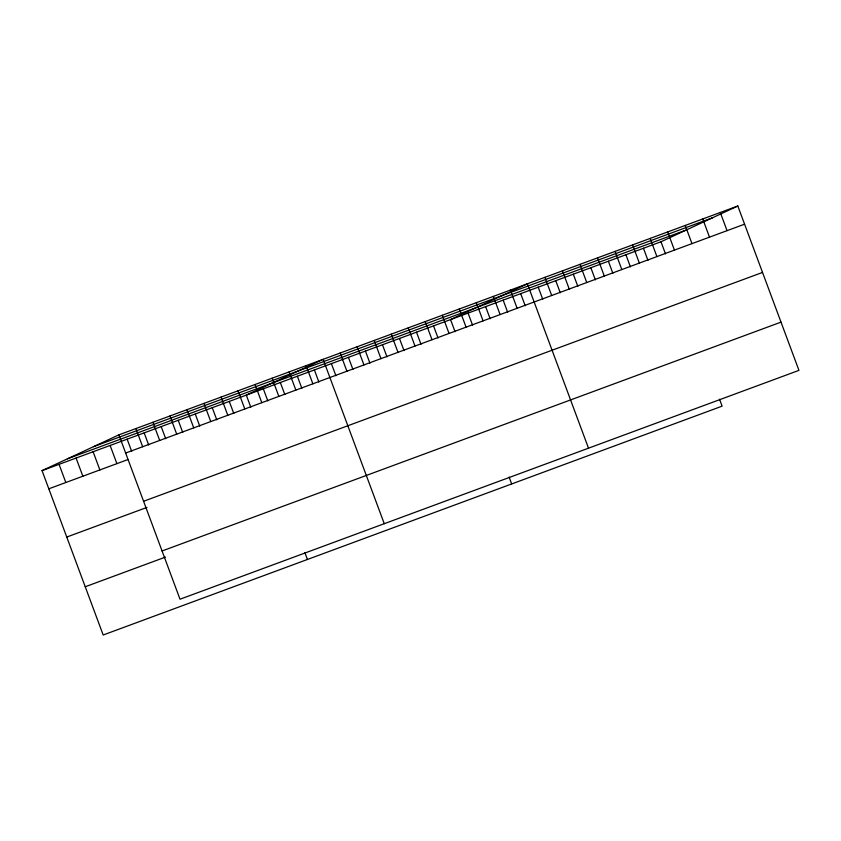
<?xml version="1.0" encoding="UTF-8"?>
<svg xmlns="http://www.w3.org/2000/svg" width="841" height="841" viewBox="0 0 841 841"><rect width="100%" height="100%" fill="white"/><g stroke="black" fill="none" stroke-linecap="round" stroke-linejoin="round"><path stroke-width="1.26" d="M719.549 399.244L722.114 406.14L103.18 634.997L42.05 470.634L118.886 434.86L737.82 206.003L798.95 370.366L180.016 599.223L118.886 434.86M42.05 470.634L660.984 241.777L737.82 206.003M93.53 446.666L712.464 217.808M67.406 458.829L686.34 229.971M125.645 453.036L744.579 224.179M48.81 488.81L127.832 459.596M143.59 501.278L762.524 272.421M66.754 537.052L146.996 507.386M162.071 550.981L781.005 322.124M85.235 586.755L165.477 557.089M720.285 212.489L727.045 230.665M702.75 218.965L709.51 237.141M685.215 225.451L691.975 243.627M667.68 231.937L674.44 250.113M660.984 241.777L665.494 253.887M650.146 238.424L656.905 256.6M643.449 248.253L647.959 260.374M632.6 244.91L639.36 263.086M625.914 254.739L630.424 266.86M615.065 251.396L621.825 269.572M608.379 261.225L612.879 273.346M597.53 257.872L604.29 276.048M590.845 267.711L595.344 279.832M579.996 264.358L586.755 282.534M573.299 274.198L577.809 286.308M562.461 270.844L569.22 289.02M555.764 280.684L560.274 292.794M544.926 277.33L551.685 295.506M538.229 287.159L542.739 299.28M588.511 448.179L527.381 283.816L450.545 319.591L455.055 331.701M520.695 293.646L525.205 305.767M510.361 290.103L517.12 308.279M503.16 300.132L507.659 312.253M493.341 296.4L500.101 314.576M485.625 306.618L490.124 318.739M476.321 302.697L483.081 320.873M468.08 313.104L472.589 325.215M459.302 308.994L466.061 327.16M509.11 477.057L511.675 483.953M442.282 315.28L449.041 333.457M433.525 325.877L438.035 337.998M425.262 321.577L432.022 339.753M416.505 332.174L421.015 344.295M408.242 327.874L415.002 346.05M399.486 338.471L403.995 350.581M391.223 334.161L397.982 352.337M382.466 344.757L386.976 356.878M374.203 340.458L380.962 358.634M365.446 351.054L369.945 363.175M357.183 346.755L363.943 364.931M348.426 357.351L352.926 369.462M340.153 353.041L346.913 371.217M331.407 363.638L335.906 375.759M384.263 523.701L323.133 359.338L246.297 395.112L250.807 407.233M314.387 369.935L318.886 382.056M306.113 365.635L312.873 383.811M297.357 376.232L301.866 388.342M289.094 371.922L295.853 390.098M280.337 382.529L284.847 394.639M272.074 378.219L278.834 396.395M263.317 388.815L267.827 400.936M255.054 384.516L261.814 402.692M304.863 552.579L307.428 559.475M238.035 390.813L244.794 408.978M229.278 401.409L233.787 413.52M221.015 397.099L227.774 415.275M212.258 407.696L216.768 419.817M203.995 403.396L210.755 421.572M195.238 413.993L199.748 426.114M186.975 409.693L193.735 427.869M178.218 420.29L182.718 432.4M169.945 415.98L176.705 434.156M161.199 426.576L165.698 438.697M152.925 422.277L159.685 440.453M144.179 432.873L148.678 444.994M135.906 428.574L142.665 446.75M127.149 439.17L131.659 451.281M110.129 445.457L116.888 463.633M93.109 451.754L99.869 469.93M76.089 458.051L82.849 476.227M59.07 464.348L65.829 482.524"/></g></svg>
